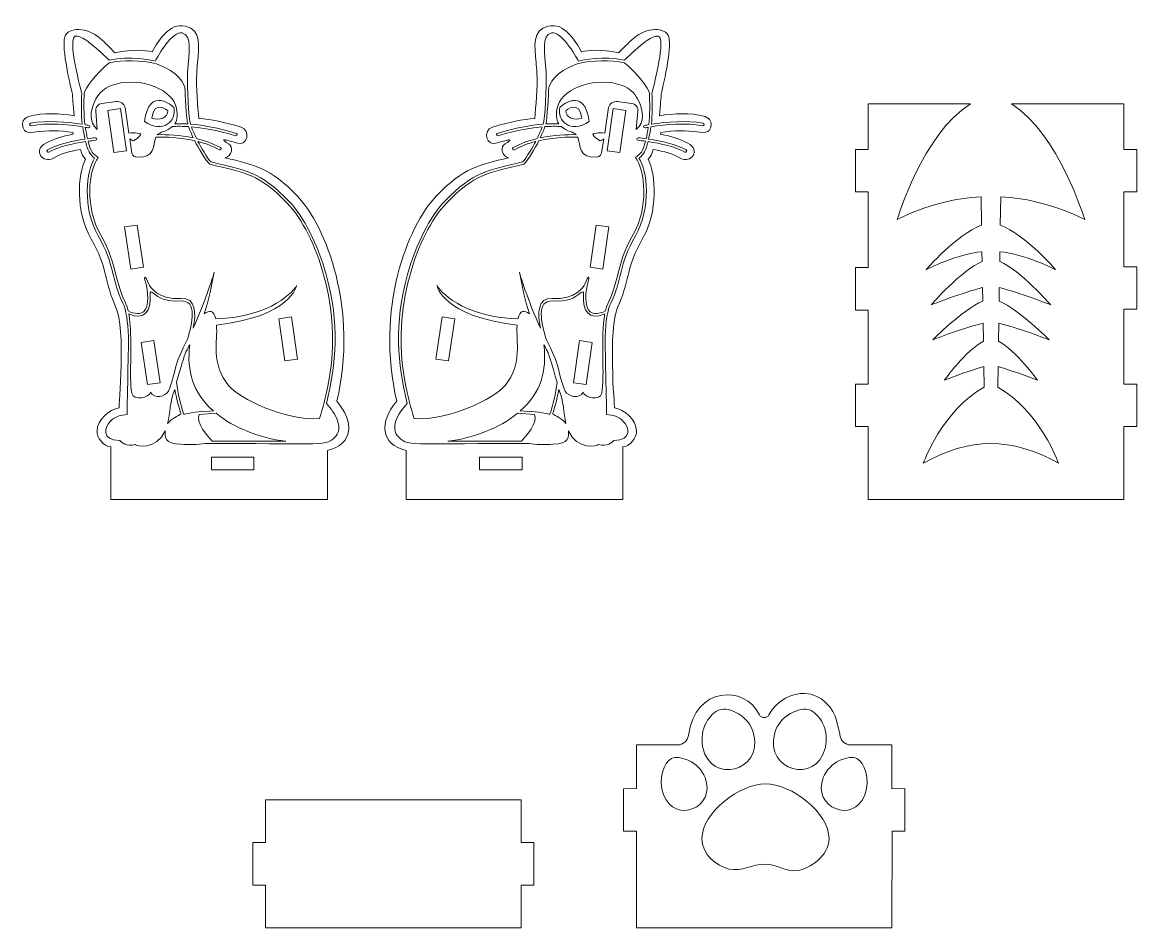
# Model space of a CAD drawing. Header units: inches. Extents: x 49 to 790, y 166 to 768.
import ezdxf

# ---------------------------------------------------------------- set-up
doc = ezdxf.new("R2010")
doc.units = ezdxf.units.IN
doc.header["$MEASUREMENT"] = 0
doc.layers.add('_U+0421_U+043B_U+043E_U+0439 1', color=7, linetype='Continuous')

# ---------------------------------------------------------------- blocks, each defined once
blk = doc.blocks.new('block 3')
at = {"layer": '_U+0421_U+043B_U+043E_U+0439 1', "color": 1, "lineweight": 9, "true_color": 0xff0000}
for points in [[(109.75, 681.51), (118.17, 682.75), (114.07, 710.78), (105.63, 709.55), (109.75, 681.51)], [(121, 604.01), (129.42, 605.25), (125.32, 633.28), (116.9, 632.04), (121, 604.01)], [(232, 544.07), (227.9, 572.1), (219.48, 570.88), (223.57, 542.85), (232, 544.07)], [(140.52, 528.34), (136.43, 556.37), (128, 555.13), (132.1, 527.1), (140.52, 528.34)], [(202.95, 478.85), (174.62, 478.85), (174.62, 470.33), (202.95, 470.33), (202.95, 478.85)]]:
    blk.add_lwpolyline(points, dxfattribs=at)
for points, knots in [([(251.76, 483.19), (251.76, 483.19), (251.76, 450.54), (251.76, 450.54), (251.76, 450.54), (107.79, 450.54), (107.79, 450.54), (107.79, 450.54), (107.79, 485.67), (107.79, 485.67), (103, 485.81), (98.13, 492.06), (98.58, 496.08), (98.52, 504.08), (106.92, 510.29), (113.17, 511.67), (113.17, 511.67), (117.66, 564.78), (111.12, 578.5), (103.65, 594.18), (105.6, 605.11), (94.73, 623.86), (83.95, 642.46), (85.69, 667), (90.81, 677.12), (88.68, 679.48), (88.65, 679.94), (87.46, 683.54), (79.69, 682.26), (74.66, 680.92), (69.12, 677.62), (62.94, 673.94), (55.11, 683.36), (64.5, 687.75), (70.87, 690.72), (74.57, 692.37), (82.69, 693.75), (82.69, 693.75), (82.51, 694.83), (82.51, 694.83), (72.69, 696.31), (66.8, 696.44), (56.38, 695.06), (49.74, 694.19), (49.32, 697.86), (49.06, 699.38), (48.8, 700.89), (49.12, 704.39), (53, 705.5), (63.34, 708.45), (73.45, 707.45), (83.38, 706.06), (82.75, 714.14), (82.09, 718.04), (82.25, 720.5), (80.19, 728.56), (74.21, 754.07), (77.63, 759.75), (81.3, 765.86), (94.02, 764.14), (101.97, 756.38), (105.15, 753.28), (108.84, 749.57), (110.51, 747.95), (122.63, 750.32), (130.31, 749.7), (135.25, 748.69), (139.48, 755.93), (146.35, 768.25), (157.34, 765.65), (168.33, 763.04), (166.28, 752.27), (165.39, 741.53), (165.2, 739.31), (165.01, 737.02), (164.86, 734.61), (164.27, 724.99), (165.56, 711.82), (166.31, 704.21), (174.44, 703.45), (183.13, 702.04), (194.35, 698.44), (201.42, 696.18), (198, 685.59), (192.25, 687.69), (190.72, 688.25), (188.63, 688.7), (187, 689.19), (181.89, 690.7), (181.37, 690.02), (185.98, 687.44), (189.57, 685.43), (188.21, 678.92), (183.78, 678.11), (203.19, 673.33), (213.59, 671.53), (231.58, 652.84), (251.23, 632.42), (272.37, 576.92), (258.1, 516), (269.99, 502.29), (269.09, 487.35), (251.76, 483.19)], [0, 0, 0, 0, 1, 1, 1, 2, 2, 2, 3, 3, 3, 4, 4, 4, 5, 5, 5, 6, 6, 6, 7, 7, 7, 8, 8, 8, 9, 9, 9, 10, 10, 10, 11, 11, 11, 12, 12, 12, 13, 13, 13, 14, 14, 14, 15, 15, 15, 16, 16, 16, 17, 17, 17, 18, 18, 18, 19, 19, 19, 20, 20, 20, 21, 21, 21, 22, 22, 22, 23, 23, 23, 24, 24, 24, 25, 25, 25, 26, 26, 26, 27, 27, 27, 28, 28, 28, 29, 29, 29, 30, 30, 30, 31, 31, 31, 32, 32, 32, 33, 33, 33, 34, 34, 34, 34]), ([(145.66, 709.51), (145.66, 709.51), (136.34, 717.21), (135, 704.34), (139.89, 702.85), (145.96, 704.63), (145.66, 709.51)], [0, 0, 0, 0, 1, 1, 1, 2, 2, 2, 2])]:
    blk.add_open_spline(points, degree=3, knots=knots, dxfattribs=at)
at = {"layer": '_U+0421_U+043B_U+043E_U+0439 1', "color": 7, "lineweight": 9, "true_color": 0xffffff}
for points, knots in [([(251.2, 514.55), (257.66, 541.44), (260.16, 566.91), (250.93, 600.36), (245.35, 620.57), (236.1, 638.8), (226.19, 649.1), (207.14, 668.9), (197.41, 669.8), (174.4, 675.26), (172.09, 677.48), (167.17, 685.92), (165.67, 688.9), (170.5, 687.63), (175.34, 685.84), (179.85, 683.35), (180.82, 682.81), (181.61, 684.28), (180.65, 684.81), (175.58, 687.61), (170.11, 689.54), (164.68, 690.86), (163.38, 693.52), (162.2, 696.13), (161.29, 698.66), (176.83, 697.4), (190.98, 692.58), (190.98, 692.58), (191.93, 692.58), (192.14, 693.93), (191.23, 694.22), (179.28, 698.04), (169.04, 699.79), (160.71, 700.43), (159.63, 703.95), (158.18, 725.03), (158.78, 734.76), (159.63, 748.76), (161.98, 759.35), (155.1, 761.23), (148.93, 762.91), (139.31, 746.27), (137.2, 742.46), (134.14, 743.19), (120.61, 746.01), (106.71, 742.96), (104.65, 745.01), (99.1, 750.39), (93.85, 754.38), (90.47, 757.33), (87.22, 758.71), (85.48, 759.02), (84.4, 759.18), (83.6, 758.99), (83.03, 758.05), (80.07, 753.13), (87.34, 724.67), (88.35, 720.81), (88.05, 715.55), (87.95, 705.62), (88.72, 700.39), (78.23, 702.08), (65.71, 703.03), (54.35, 701.06), (53.26, 700.87), (53.55, 699.22), (54.63, 699.41), (65.99, 701.38), (78.53, 700.38), (88.98, 698.67), (89.45, 695.64), (89.96, 692.92), (90.51, 690.48), (81.79, 689.18), (72.24, 686.99), (65.6, 683.3), (64.64, 682.77), (65.45, 681.31), (66.41, 681.84), (72.83, 685.4), (82.27, 687.54), (90.89, 688.82), (92.32, 682.96), (93.57, 680.32), (96.93, 677.83), (91.58, 669.81), (88.47, 644.84), (99.32, 626.11), (110.4, 607), (108.13, 596.52), (115.72, 581.34), (117.94, 576.9), (119.03, 568.93), (119.53, 559.16), (119.53, 559.16), (118.5, 507.71), (118.47, 507.29), (114.4, 506.64), (110.34, 505.99), (107.59, 502.78), (103.53, 499.2), (101.12, 489.96), (113.59, 489.85), (114.61, 488.78), (118.29, 485.52), (123.88, 487.33), (124.27, 485.73), (138.2, 483.35), (143.85, 496.39), (143.51, 492.53), (143.48, 487.23), (154.29, 487.49), (159.49, 486.77), (165.85, 487.27), (170.31, 487.83), (241.56, 488.3), (251.11, 485.35), (256.43, 491.81), (263.22, 497.62), (257.24, 507.99), (251.2, 514.55)], [0, 0, 0, 0, 1, 1, 1, 2, 2, 2, 3, 3, 3, 4, 4, 4, 5, 5, 5, 6, 6, 6, 7, 7, 7, 8, 8, 8, 9, 9, 9, 10, 10, 10, 11, 11, 11, 12, 12, 12, 13, 13, 13, 14, 14, 14, 15, 15, 15, 16, 16, 16, 17, 17, 17, 18, 18, 18, 19, 19, 19, 20, 20, 20, 21, 21, 21, 22, 22, 22, 23, 23, 23, 24, 24, 24, 25, 25, 25, 26, 26, 26, 27, 27, 27, 28, 28, 28, 29, 29, 29, 30, 30, 30, 31, 31, 31, 32, 32, 32, 33, 33, 33, 34, 34, 34, 35, 35, 35, 36, 36, 36, 37, 37, 37, 38, 38, 38, 39, 39, 39, 40, 40, 40, 40]), ([(246.46, 504.42), (223.29, 503.07), (193.25, 517.72), (186, 526.6), (173.99, 541.31), (179.07, 556.3), (177.96, 566.71), (227.69, 572.31), (231.35, 592.96), (231.35, 592.96), (229.91, 590.04), (215.02, 571.96), (177.55, 570.88), (176.12, 576.75), (173.37, 576.83), (169.75, 574.15), (173.04, 583.74), (174.8, 593.5), (176.5, 601.83), (176.5, 601.83), (170.71, 582.05), (162.43, 564.76), (164.57, 574.58), (164.45, 585.03), (154.39, 584.41), (138.87, 583.45), (133.89, 592.07), (132.97, 594.03), (130.6, 600.05), (129.31, 599.97), (130.89, 594.89), (132.45, 590.09), (133.57, 578.97), (129.4, 575.56), (127.27, 573.82), (123.83, 574), (119.19, 576.11), (117.23, 584.73), (115.81, 581.27), (111.1, 600.09), (109.14, 607.91), (107.12, 616), (100.77, 626.95), (90.64, 644.43), (92.59, 669.72), (99.31, 678.21), (95.74, 680.65), (94.31, 681.93), (92.55, 689.06), (94.32, 689.3), (96.04, 689.51), (97.68, 689.69), (98.14, 689.74), (98.47, 690.14), (98.43, 690.6), (98.43, 690.6), (97.97, 691.43), (97.5, 691.38), (95.79, 691.2), (94, 690.98), (92.16, 690.72), (91.65, 693.02), (91.17, 695.56), (90.72, 698.38), (91.44, 698.25), (92.16, 698.12), (92.86, 697.99), (93.43, 697.88), (93.93, 698.37), (93.83, 698.95), (93.77, 699.29), (93.51, 699.56), (93.17, 699.62), (92.28, 699.79), (91.37, 699.95), (90.45, 700.11), (89.61, 705.73), (89.71, 715.8), (90.02, 720.85), (90.23, 724.1), (97.58, 733.78), (106.51, 741.21), (115.6, 743.29), (128.1, 743.22), (138.04, 740.52), (138.04, 740.52), (138.04, 740.52), (138.04, 740.52), (153.39, 735.37), (156.6, 726.17), (157.01, 724.72), (157.12, 720.75), (157.95, 703.96), (158.93, 700.55), (155.73, 700.74), (152.83, 700.77), (150.25, 700.7), (152.03, 703.37), (152.62, 707.24), (150.76, 713.1), (147.06, 724.79), (124.51, 732.37), (107.99, 726.16), (103.64, 724.53), (100.04, 721.3), (97.84, 717.2), (95.14, 712.16), (92.52, 704.59), (96.85, 698.89), (96.85, 698.89), (98.72, 696.84), (98.72, 696.84), (98.72, 696.84), (97.63, 708.99), (97.63, 708.99), (97.36, 711.6), (99.23, 713.95), (101.83, 714.28), (101.83, 714.28), (111.24, 715.46), (111.24, 715.46), (113.84, 715.78), (116.75, 714.03), (117.14, 711.44), (117.14, 711.44), (119.75, 694.42), (119.75, 694.42), (124.11, 695.38), (127.6, 693.83), (127.6, 693.83), (127.6, 693.83), (126.71, 691.29), (122.77, 689.25), (121.77, 689.71), (120.97, 690.2), (120.32, 690.7), (120.32, 690.7), (121.79, 681.14), (121.79, 681.14), (122.35, 678.8), (124.44, 678.59), (124.44, 678.59), (137.27, 677.11), (135.72, 686.65), (137.69, 691.75), (144.18, 691.96), (153.75, 691.7), (163.53, 689.42), (165.94, 684.59), (170.92, 676.12), (173.6, 673.74), (197.32, 668.09), (206.2, 667.47), (224.98, 647.94), (245.07, 627.07), (261.48, 576.43), (252.97, 531.02), (250.21, 516.27), (248.96, 512.51), (246.46, 504.42)], [0, 0, 0, 0, 1, 1, 1, 2, 2, 2, 3, 3, 3, 4, 4, 4, 5, 5, 5, 6, 6, 6, 7, 7, 7, 8, 8, 8, 9, 9, 9, 10, 10, 10, 11, 11, 11, 12, 12, 12, 13, 13, 13, 14, 14, 14, 15, 15, 15, 16, 16, 16, 17, 17, 17, 18, 18, 18, 19, 19, 19, 20, 20, 20, 21, 21, 21, 22, 22, 22, 23, 23, 23, 24, 24, 24, 25, 25, 25, 26, 26, 26, 27, 27, 27, 28, 28, 28, 29, 29, 29, 30, 30, 30, 31, 31, 31, 32, 32, 32, 33, 33, 33, 34, 34, 34, 35, 35, 35, 36, 36, 36, 37, 37, 37, 38, 38, 38, 39, 39, 39, 40, 40, 40, 41, 41, 41, 42, 42, 42, 43, 43, 43, 44, 44, 44, 45, 45, 45, 46, 46, 46, 47, 47, 47, 48, 48, 48, 49, 49, 49, 50, 50, 50, 51, 51, 51, 52, 52, 52, 53, 53, 53, 53]), ([(130.04, 702.13), (133.21, 726.64), (149.62, 711.69), (149.62, 711.69), (151.5, 702.44), (142.62, 693.88), (130.04, 702.13)], [0, 0, 0, 0, 1, 1, 1, 2, 2, 2, 2]), ([(162.6, 691.34), (153.59, 693.28), (144.9, 693.59), (138.65, 693.44), (140.15, 695.21), (144.94, 695.38), (148.72, 698.91), (151.79, 699.06), (155.4, 699.05), (159.48, 698.79), (160.3, 696.36), (161.38, 693.87), (162.6, 691.34)], [0, 0, 0, 0, 1, 1, 1, 2, 2, 2, 3, 3, 3, 4, 4, 4, 4]), ([(134.18, 522.13), (133.18, 517.96), (122.68, 516.13), (121.68, 521.29), (119.58, 532.17), (122.58, 558.88), (119.6, 574.11), (130.35, 569.76), (134.43, 576.03), (133.92, 586.53), (133.2, 590.25), (135.34, 588.31), (135.31, 588.39), (140.39, 584.38), (144.67, 582.13), (154.49, 582.74), (165.38, 583.41), (162.02, 567.77), (158.69, 557.38), (158.69, 557.38), (153.35, 546.79), (151.85, 541.96), (150.35, 537.13), (147.85, 525.79), (146.02, 522.63), (144.18, 519.46), (136.51, 516.96), (134.18, 522.13)], [0, 0, 0, 0, 1, 1, 1, 2, 2, 2, 3, 3, 3, 4, 4, 4, 5, 5, 5, 6, 6, 6, 7, 7, 7, 8, 8, 8, 9, 9, 9, 9]), ([(156.24, 507.35), (154.07, 513.71), (152.28, 520.93), (151.36, 528.6), (158.69, 552.95), (155.91, 544.99), (160.19, 553.65), (158.22, 535.63), (162.01, 521.94), (175.94, 509.58), (175.94, 509.58), (168.18, 509.02), (168.18, 509.02), (168.24, 509.06), (168.3, 509.1), (168.36, 509.14), (161.49, 508.58), (157.75, 507.75), (156.24, 507.35)], [0, 0, 0, 0, 1, 1, 1, 2, 2, 2, 3, 3, 3, 4, 4, 4, 5, 5, 5, 6, 6, 6, 6]), ([(145.5, 501.27), (147.14, 507.72), (146.96, 516.39), (150.31, 523.87), (151.44, 516.97), (153.7, 509.75), (154.42, 507.53), (152.69, 506.61), (147.94, 504.1), (145.5, 501.27)], [0, 0, 0, 0, 1, 1, 1, 2, 2, 2, 3, 3, 3, 3]), ([(175.09, 489.52), (172.34, 492.4), (163.73, 502.03), (166.46, 507.22), (166.46, 507.22), (177.75, 508.04), (177.75, 508.04), (189.74, 498.19), (206.52, 491.67), (224.17, 489.33), (210.91, 489.44), (190.58, 489.58), (175.09, 489.52)], [0, 0, 0, 0, 1, 1, 1, 2, 2, 2, 3, 3, 3, 4, 4, 4, 4])]:
    blk.add_open_spline(points, degree=3, knots=knots, dxfattribs=at)
blk = doc.blocks.new('block 4')
at = {"layer": '_U+0421_U+043B_U+043E_U+0439 1', "color": 1, "lineweight": 9, "true_color": 0xff0000}
for points in [[(450.42, 709.55), (441.97, 710.78), (437.88, 682.75), (446.3, 681.51), (450.42, 709.55)], [(439.14, 632.04), (430.72, 633.28), (426.63, 605.25), (435.05, 604.01), (439.14, 632.04)], [(332.47, 542.85), (336.57, 570.88), (328.14, 572.1), (324.05, 544.07), (332.47, 542.85)], [(423.95, 527.1), (428.04, 555.13), (419.62, 556.37), (415.53, 528.34), (423.95, 527.1)], [(353.09, 470.33), (381.42, 470.33), (381.42, 478.85), (353.09, 478.85), (353.09, 470.33)]]:
    blk.add_lwpolyline(points, dxfattribs=at)
for points, knots in [([(297.95, 516), (283.68, 576.92), (304.82, 632.42), (324.47, 652.84), (342.46, 671.53), (352.85, 673.33), (372.27, 678.11), (367.84, 678.91), (366.48, 685.43), (370.07, 687.44), (374.68, 690.02), (374.16, 690.7), (369.05, 689.19), (367.41, 688.7), (365.33, 688.25), (363.8, 687.69), (358.05, 685.59), (354.63, 696.17), (361.7, 698.44), (372.92, 702.03), (381.61, 703.45), (389.74, 704.21), (390.49, 711.81), (391.77, 724.99), (391.19, 734.61), (391.04, 737.02), (390.85, 739.31), (390.66, 741.53), (389.77, 752.27), (387.72, 763.04), (398.7, 765.65), (409.7, 768.25), (416.57, 755.93), (420.8, 748.69), (425.74, 749.7), (433.42, 750.31), (445.54, 747.95), (447.21, 749.57), (450.9, 753.28), (454.07, 756.38), (462.03, 764.14), (474.75, 765.86), (478.42, 759.75), (481.84, 754.07), (475.86, 728.56), (473.8, 720.5), (473.96, 718.04), (473.3, 714.14), (472.67, 706.06), (482.6, 707.45), (492.71, 708.45), (503.05, 705.5), (506.93, 704.39), (507.25, 700.89), (506.99, 699.38), (506.73, 697.86), (506.31, 694.19), (499.67, 695.06), (489.25, 696.44), (483.36, 696.31), (473.54, 694.83), (473.54, 694.83), (473.36, 693.75), (473.36, 693.75), (481.48, 692.37), (485.18, 690.72), (491.55, 687.75), (500.94, 683.36), (493.11, 673.94), (486.92, 677.62), (481.39, 680.92), (476.36, 682.26), (468.58, 683.54), (467.4, 679.94), (467.37, 679.48), (465.24, 677.12), (470.35, 667), (472.1, 642.46), (461.31, 623.86), (450.45, 605.11), (452.4, 594.18), (444.92, 578.5), (438.39, 564.78), (442.88, 511.67), (442.88, 511.67), (449.13, 510.29), (457.53, 504.08), (457.47, 496.08), (457.91, 492.06), (453.05, 485.81), (448.26, 485.67), (448.26, 485.67), (448.26, 450.54), (448.26, 450.54), (448.26, 450.54), (304.29, 450.54), (304.29, 450.54), (304.29, 450.54), (304.29, 483.19), (304.29, 483.19), (286.96, 487.35), (286.06, 502.29), (297.95, 516)], [0, 0, 0, 0, 1, 1, 1, 2, 2, 2, 3, 3, 3, 4, 4, 4, 5, 5, 5, 6, 6, 6, 7, 7, 7, 8, 8, 8, 9, 9, 9, 10, 10, 10, 11, 11, 11, 12, 12, 12, 13, 13, 13, 14, 14, 14, 15, 15, 15, 16, 16, 16, 17, 17, 17, 18, 18, 18, 19, 19, 19, 20, 20, 20, 21, 21, 21, 22, 22, 22, 23, 23, 23, 24, 24, 24, 25, 25, 25, 26, 26, 26, 27, 27, 27, 28, 28, 28, 29, 29, 29, 30, 30, 30, 31, 31, 31, 32, 32, 32, 33, 33, 33, 34, 34, 34, 34]), ([(421.04, 704.33), (419.71, 717.21), (410.39, 709.51), (410.39, 709.51), (410.09, 704.63), (416.16, 702.85), (421.04, 704.33)], [0, 0, 0, 0, 1, 1, 1, 2, 2, 2, 2])]:
    blk.add_open_spline(points, degree=3, knots=knots, dxfattribs=at)
at = {"layer": '_U+0421_U+043B_U+043E_U+0439 1', "color": 7, "lineweight": 9, "true_color": 0xffffff}
for points, knots in [([(299.61, 491.81), (304.94, 485.35), (314.48, 488.3), (385.73, 487.83), (390.2, 487.27), (396.55, 486.77), (401.75, 487.49), (412.56, 487.23), (412.54, 492.53), (412.2, 496.39), (417.85, 483.35), (431.77, 485.73), (432.17, 487.33), (437.76, 485.52), (441.44, 488.78), (442.46, 489.85), (454.93, 489.96), (452.52, 499.2), (448.46, 502.78), (445.71, 505.99), (441.65, 506.64), (437.58, 507.29), (437.55, 507.71), (436.52, 559.16), (436.52, 559.16), (437.01, 568.93), (438.11, 576.91), (440.33, 581.34), (447.92, 596.52), (445.65, 607), (456.73, 626.11), (467.58, 644.84), (464.47, 669.81), (459.12, 677.83), (462.47, 680.32), (463.73, 682.96), (465.15, 688.82), (473.78, 687.54), (483.22, 685.4), (489.63, 681.84), (490.6, 681.31), (491.41, 682.77), (490.44, 683.31), (483.8, 686.99), (474.25, 689.18), (465.54, 690.48), (466.09, 692.93), (466.59, 695.64), (467.06, 698.67), (477.51, 700.38), (490.06, 701.38), (501.41, 699.42), (502.5, 699.22), (502.79, 700.87), (501.7, 701.06), (490.33, 703.03), (477.82, 702.08), (467.33, 700.39), (468.09, 705.62), (468, 715.56), (467.7, 720.81), (468.71, 724.67), (475.98, 753.13), (473.02, 758.05), (472.45, 758.99), (471.64, 759.18), (470.57, 759.02), (468.82, 758.71), (465.58, 757.33), (462.2, 754.38), (456.95, 750.4), (451.4, 745.01), (449.34, 742.97), (435.44, 746.01), (421.91, 743.19), (418.85, 742.46), (416.74, 746.27), (407.12, 762.91), (400.95, 761.23), (394.06, 759.35), (396.41, 748.76), (397.27, 734.76), (397.87, 725.03), (396.42, 703.95), (395.34, 700.43), (387.01, 699.79), (376.77, 698.05), (364.81, 694.22), (363.91, 693.93), (364.12, 692.59), (365.07, 692.59), (365.07, 692.59), (379.22, 697.4), (394.75, 698.66), (393.85, 696.13), (392.67, 693.52), (391.36, 690.86), (385.94, 689.54), (380.46, 687.61), (375.39, 684.81), (374.43, 684.28), (375.23, 682.81), (376.2, 683.35), (380.7, 685.84), (385.55, 687.63), (390.38, 688.9), (388.88, 685.93), (383.95, 677.48), (381.65, 675.26), (358.64, 669.8), (348.91, 668.9), (329.86, 649.1), (319.95, 638.8), (310.7, 620.57), (305.12, 600.36), (295.89, 566.91), (298.39, 541.44), (304.85, 514.55), (298.81, 507.99), (292.83, 497.62), (299.61, 491.81)], [0, 0, 0, 0, 1, 1, 1, 2, 2, 2, 3, 3, 3, 4, 4, 4, 5, 5, 5, 6, 6, 6, 7, 7, 7, 8, 8, 8, 9, 9, 9, 10, 10, 10, 11, 11, 11, 12, 12, 12, 13, 13, 13, 14, 14, 14, 15, 15, 15, 16, 16, 16, 17, 17, 17, 18, 18, 18, 19, 19, 19, 20, 20, 20, 21, 21, 21, 22, 22, 22, 23, 23, 23, 24, 24, 24, 25, 25, 25, 26, 26, 26, 27, 27, 27, 28, 28, 28, 29, 29, 29, 30, 30, 30, 31, 31, 31, 32, 32, 32, 33, 33, 33, 34, 34, 34, 35, 35, 35, 36, 36, 36, 37, 37, 37, 38, 38, 38, 39, 39, 39, 40, 40, 40, 40]), ([(303.08, 531.02), (294.56, 576.43), (310.98, 627.07), (331.07, 647.94), (349.85, 667.47), (358.73, 668.08), (382.45, 673.74), (385.13, 676.12), (390.11, 684.59), (392.51, 689.42), (402.3, 691.69), (411.87, 691.96), (418.36, 691.75), (420.33, 686.65), (418.77, 677.11), (431.61, 678.59), (431.61, 678.59), (433.7, 678.79), (434.26, 681.14), (434.26, 681.14), (435.72, 690.69), (435.72, 690.69), (435.08, 690.2), (434.28, 689.71), (433.28, 689.25), (429.34, 691.29), (428.45, 693.83), (428.45, 693.83), (428.45, 693.83), (431.94, 695.38), (436.29, 694.42), (436.29, 694.42), (438.91, 711.44), (438.91, 711.44), (439.3, 714.03), (442.2, 715.78), (444.8, 715.46), (444.8, 715.46), (454.21, 714.28), (454.21, 714.28), (456.82, 713.95), (458.69, 711.6), (458.42, 708.99), (458.42, 708.99), (457.32, 696.84), (457.32, 696.84), (457.32, 696.84), (459.2, 698.89), (459.2, 698.89), (463.52, 704.59), (460.91, 712.16), (458.2, 717.2), (456, 721.3), (452.41, 724.53), (448.06, 726.16), (431.54, 732.37), (408.99, 724.79), (405.29, 713.1), (403.43, 707.24), (404.02, 703.37), (405.8, 700.7), (403.22, 700.77), (400.31, 700.74), (397.11, 700.55), (398.09, 703.96), (398.93, 720.75), (399.03, 724.72), (399.45, 726.16), (402.65, 735.37), (418, 740.52), (418, 740.52), (418, 740.52), (418, 740.52), (427.95, 743.22), (440.45, 743.29), (449.54, 741.21), (458.46, 733.78), (465.82, 724.1), (466.02, 720.84), (466.34, 715.8), (466.44, 705.73), (465.6, 700.11), (464.67, 699.95), (463.77, 699.79), (462.88, 699.62), (462.54, 699.56), (462.28, 699.29), (462.22, 698.95), (462.11, 698.37), (462.61, 697.88), (463.19, 697.99), (463.89, 698.12), (464.6, 698.25), (465.33, 698.38), (464.88, 695.56), (464.4, 693.02), (463.88, 690.72), (462.04, 690.98), (460.25, 691.19), (458.55, 691.38), (458.08, 691.43), (457.62, 690.6), (457.62, 690.6), (457.58, 690.14), (457.91, 689.74), (458.37, 689.69), (460.01, 689.51), (461.73, 689.3), (463.49, 689.06), (461.74, 681.92), (460.31, 680.65), (456.74, 678.21), (463.46, 669.72), (465.41, 644.43), (455.28, 626.95), (448.93, 616), (446.91, 607.91), (444.95, 600.09), (440.24, 581.27), (438.82, 584.73), (436.86, 576.1), (432.22, 574), (428.78, 573.82), (426.65, 575.56), (422.48, 578.97), (423.6, 590.09), (425.16, 594.89), (426.74, 599.97), (425.45, 600.05), (423.08, 594.03), (422.15, 592.07), (417.18, 583.45), (401.66, 584.4), (391.6, 585.03), (391.48, 574.58), (393.61, 564.76), (385.33, 582.05), (379.55, 601.83), (379.55, 601.83), (381.24, 593.49), (383.01, 583.74), (386.3, 574.15), (382.68, 576.83), (379.92, 576.74), (378.5, 570.87), (341.03, 571.96), (326.14, 590.04), (324.7, 592.96), (324.7, 592.96), (328.35, 572.31), (378.08, 566.71), (376.98, 556.3), (382.06, 541.31), (370.05, 526.6), (362.8, 517.72), (332.76, 503.07), (309.59, 504.42), (307.09, 512.51), (305.84, 516.27), (303.08, 531.02)], [0, 0, 0, 0, 1, 1, 1, 2, 2, 2, 3, 3, 3, 4, 4, 4, 5, 5, 5, 6, 6, 6, 7, 7, 7, 8, 8, 8, 9, 9, 9, 10, 10, 10, 11, 11, 11, 12, 12, 12, 13, 13, 13, 14, 14, 14, 15, 15, 15, 16, 16, 16, 17, 17, 17, 18, 18, 18, 19, 19, 19, 20, 20, 20, 21, 21, 21, 22, 22, 22, 23, 23, 23, 24, 24, 24, 25, 25, 25, 26, 26, 26, 27, 27, 27, 28, 28, 28, 29, 29, 29, 30, 30, 30, 31, 31, 31, 32, 32, 32, 33, 33, 33, 34, 34, 34, 35, 35, 35, 36, 36, 36, 37, 37, 37, 38, 38, 38, 39, 39, 39, 40, 40, 40, 41, 41, 41, 42, 42, 42, 43, 43, 43, 44, 44, 44, 45, 45, 45, 46, 46, 46, 47, 47, 47, 48, 48, 48, 49, 49, 49, 50, 50, 50, 51, 51, 51, 52, 52, 52, 53, 53, 53, 53]), ([(406.42, 711.69), (406.42, 711.69), (422.84, 726.64), (426.01, 702.13), (413.42, 693.88), (404.55, 702.44), (406.42, 711.69)], [0, 0, 0, 0, 1, 1, 1, 2, 2, 2, 2]), ([(396.57, 698.79), (400.65, 699.06), (404.25, 699.06), (407.33, 698.91), (411.11, 695.39), (415.89, 695.21), (417.4, 693.44), (411.15, 693.59), (402.45, 693.28), (393.45, 691.34), (394.66, 693.87), (395.74, 696.36), (396.57, 698.79)], [0, 0, 0, 0, 1, 1, 1, 2, 2, 2, 3, 3, 3, 4, 4, 4, 4]), ([(410.03, 522.63), (408.2, 525.79), (405.7, 537.13), (404.2, 541.96), (402.7, 546.79), (397.36, 557.38), (397.36, 557.38), (394.03, 567.77), (390.67, 583.41), (401.56, 582.74), (411.38, 582.13), (415.66, 584.38), (420.74, 588.39), (420.71, 588.31), (422.85, 590.25), (422.13, 586.53), (421.61, 576.03), (425.7, 569.76), (436.45, 574.11), (433.47, 558.87), (436.47, 532.17), (434.37, 521.29), (433.37, 516.13), (422.87, 517.96), (421.87, 522.13), (419.53, 516.96), (411.87, 519.46), (410.03, 522.63)], [0, 0, 0, 0, 1, 1, 1, 2, 2, 2, 3, 3, 3, 4, 4, 4, 5, 5, 5, 6, 6, 6, 7, 7, 7, 8, 8, 8, 9, 9, 9, 9]), ([(387.68, 509.14), (387.75, 509.1), (387.81, 509.06), (387.87, 509.02), (387.87, 509.02), (380.1, 509.58), (380.1, 509.58), (394.04, 521.94), (397.82, 535.63), (395.86, 553.65), (400.13, 544.99), (397.36, 552.95), (404.68, 528.6), (403.77, 520.93), (401.98, 513.71), (399.81, 507.35), (398.3, 507.75), (394.56, 508.58), (387.68, 509.14)], [0, 0, 0, 0, 1, 1, 1, 2, 2, 2, 3, 3, 3, 4, 4, 4, 5, 5, 5, 6, 6, 6, 6]), ([(401.63, 507.53), (402.35, 509.74), (404.61, 516.97), (405.74, 523.87), (409.09, 516.39), (408.91, 507.72), (410.55, 501.27), (408.11, 504.1), (403.36, 506.61), (401.63, 507.53)], [0, 0, 0, 0, 1, 1, 1, 2, 2, 2, 3, 3, 3, 3]), ([(331.88, 489.33), (349.53, 491.67), (366.31, 498.19), (378.3, 508.04), (378.3, 508.04), (389.59, 507.22), (389.59, 507.22), (392.32, 502.03), (383.71, 492.4), (380.96, 489.52), (365.47, 489.58), (345.14, 489.44), (331.88, 489.33)], [0, 0, 0, 0, 1, 1, 1, 2, 2, 2, 3, 3, 3, 4, 4, 4, 4])]:
    blk.add_open_spline(points, degree=3, knots=knots, dxfattribs=at)
blk = doc.blocks.new('block 2')
at = {"layer": '_U+0421_U+043B_U+043E_U+0439 1', "color": 1, "lineweight": 9, "true_color": 0xff0000}
for points, knots in [([(781.75, 713.99), (781.75, 713.99), (781.75, 683.65), (781.75, 683.65), (781.75, 683.65), (790.27, 683.65), (790.27, 683.65), (790.27, 683.65), (790.27, 655.32), (790.27, 655.32), (790.27, 655.32), (781.75, 655.32), (781.75, 655.32), (781.75, 655.32), (781.75, 605.55), (781.75, 605.55), (781.75, 605.55), (790.27, 605.55), (790.27, 605.55), (790.27, 605.55), (790.27, 577.23), (790.27, 577.23), (790.27, 577.23), (781.75, 577.23), (781.75, 577.23), (781.75, 577.23), (781.75, 527.45), (781.75, 527.45), (781.75, 527.45), (790.27, 527.45), (790.27, 527.45), (790.27, 527.45), (790.27, 499.13), (790.27, 499.13), (790.27, 499.13), (781.75, 499.13), (781.75, 499.13), (781.75, 499.13), (781.75, 450.54), (781.75, 450.54), (781.75, 450.54), (611.67, 450.54), (611.67, 450.54), (611.67, 450.54), (611.67, 499.11), (611.67, 499.11), (611.67, 499.11), (603.17, 499.11), (603.17, 499.11), (603.17, 499.11), (603.17, 527.44), (603.17, 527.44), (603.17, 527.44), (611.67, 527.44), (611.67, 527.44), (611.67, 527.44), (611.67, 576.7), (611.67, 576.7), (611.67, 576.7), (603.17, 576.7), (603.17, 576.7), (603.17, 576.7), (603.17, 605.03), (603.17, 605.03), (603.17, 605.03), (611.67, 605.03), (611.67, 605.03), (611.67, 605.03), (611.67, 655.32), (611.67, 655.32), (611.67, 655.32), (603.17, 655.32), (603.17, 655.32), (603.17, 655.32), (603.17, 683.65), (603.17, 683.65), (603.17, 683.65), (611.67, 683.65), (611.67, 683.65), (611.67, 683.65), (611.67, 713.99), (611.67, 713.99), (611.67, 713.99), (679.6, 713.99), (679.6, 713.99), (647.98, 694.08), (630.88, 636.91), (630.88, 636.91), (650.88, 647.08), (669.97, 651.17), (686.74, 652.02), (686.74, 652.02), (687.04, 633.18), (687.04, 633.18), (670.17, 626.84), (650.26, 603.65), (650.26, 603.65), (650.26, 603.65), (670.91, 614.16), (687.32, 615.48), (687.32, 615.48), (687.43, 608.95), (687.43, 608.95), (673.44, 603.29), (653.7, 580.26), (653.7, 580.26), (653.7, 580.26), (674.67, 588.39), (687.7, 591.67), (687.7, 591.67), (687.85, 582.65), (687.85, 582.65), (674.44, 577.03), (654.61, 556.9), (654.61, 556.9), (654.61, 556.9), (676.37, 565.34), (688.09, 567.92), (688.09, 567.92), (688.28, 555.93), (688.28, 555.93), (676.7, 549.9), (662.3, 530.05), (662.3, 530.05), (662.3, 530.05), (677.34, 535.88), (688.55, 539.07), (688.55, 539.07), (688.77, 525.48), (688.77, 525.48), (660.71, 509.84), (648.35, 474.77), (648.35, 474.77), (678.53, 491.85), (707, 492.42), (738.19, 474.77), (738.19, 474.77), (725.84, 509.84), (697.77, 525.48), (697.77, 525.48), (697.99, 539.07), (697.99, 539.07), (709.2, 535.89), (724.24, 530.05), (724.24, 530.05), (724.24, 530.05), (709.85, 549.9), (698.26, 555.93), (698.26, 555.93), (698.46, 567.92), (698.46, 567.92), (710.17, 565.34), (731.94, 556.9), (731.94, 556.9), (731.94, 556.9), (712.1, 577.03), (698.69, 582.65), (698.69, 582.65), (698.84, 591.67), (698.84, 591.67), (711.87, 588.4), (732.84, 580.26), (732.84, 580.26), (732.84, 580.26), (713.1, 603.29), (699.12, 608.95), (699.12, 608.95), (699.22, 615.48), (699.22, 615.48), (715.63, 614.16), (736.28, 603.65), (736.28, 603.65), (736.28, 603.65), (716.37, 626.84), (699.5, 633.18), (699.5, 633.18), (699.81, 652.02), (699.81, 652.02), (716.58, 651.17), (735.66, 647.08), (755.66, 636.91), (755.66, 636.91), (738.54, 694.11), (706.89, 713.99), (706.89, 713.99), (781.75, 713.99), (781.75, 713.99)], [0, 0, 0, 0, 1, 1, 1, 2, 2, 2, 3, 3, 3, 4, 4, 4, 5, 5, 5, 6, 6, 6, 7, 7, 7, 8, 8, 8, 9, 9, 9, 10, 10, 10, 11, 11, 11, 12, 12, 12, 13, 13, 13, 14, 14, 14, 15, 15, 15, 16, 16, 16, 17, 17, 17, 18, 18, 18, 19, 19, 19, 20, 20, 20, 21, 21, 21, 22, 22, 22, 23, 23, 23, 24, 24, 24, 25, 25, 25, 26, 26, 26, 27, 27, 27, 28, 28, 28, 29, 29, 29, 30, 30, 30, 31, 31, 31, 32, 32, 32, 33, 33, 33, 34, 34, 34, 35, 35, 35, 36, 36, 36, 37, 37, 37, 38, 38, 38, 39, 39, 39, 40, 40, 40, 41, 41, 41, 42, 42, 42, 43, 43, 43, 44, 44, 44, 45, 45, 45, 46, 46, 46, 47, 47, 47, 48, 48, 48, 49, 49, 49, 50, 50, 50, 51, 51, 51, 52, 52, 52, 53, 53, 53, 54, 54, 54, 55, 55, 55, 56, 56, 56, 57, 57, 57, 58, 58, 58, 59, 59, 59, 60, 60, 60, 61, 61, 61, 62, 62, 62, 62]), ([(457.37, 229.81), (457.37, 229.81), (457.37, 165.58), (457.37, 165.58), (457.37, 165.58), (627.45, 165.58), (627.45, 165.58), (627.45, 165.58), (627.48, 229.8), (627.48, 229.8), (627.48, 229.8), (635.98, 229.81), (635.98, 229.81), (635.98, 229.81), (635.94, 258.14), (635.94, 258.14), (635.94, 258.14), (627.45, 258.13), (627.45, 258.13), (627.45, 258.13), (627.45, 287.3), (627.45, 287.3), (627.45, 287.3), (611.16, 287.3), (599.92, 287.3), (596.27, 287.3), (593.28, 290.07), (592.83, 293.69), (592.43, 296.96), (591.27, 300.21), (590.55, 303.6), (588.98, 310.99), (580.39, 321.56), (569.34, 321.56), (561.31, 321.55), (551.33, 317.87), (545.6, 307.3), (544.22, 304.76), (540.48, 304.76), (539.21, 307.36), (529.53, 327.33), (496.33, 326.38), (491.96, 293.58), (491.48, 290), (488.5, 287.3), (484.89, 287.3), (473.69, 287.3), (457.37, 287.3), (457.37, 287.3), (457.37, 287.3), (457.37, 258.14), (457.37, 258.14), (457.37, 258.14), (448.87, 258.13), (448.87, 258.13), (448.87, 258.13), (448.9, 229.8), (448.9, 229.8), (448.9, 229.8), (457.37, 229.81), (457.37, 229.81)], [0, 0, 0, 0, 1, 1, 1, 2, 2, 2, 3, 3, 3, 4, 4, 4, 5, 5, 5, 6, 6, 6, 7, 7, 7, 8, 8, 8, 9, 9, 9, 10, 10, 10, 11, 11, 11, 12, 12, 12, 13, 13, 13, 14, 14, 14, 15, 15, 15, 16, 16, 16, 17, 17, 17, 18, 18, 18, 19, 19, 19, 20, 20, 20, 20]), ([(512.71, 310.62), (518.88, 312.69), (532.64, 307), (535.6, 294.05), (541.17, 269.67), (507.24, 260.95), (501.67, 285.34), (498.71, 298.29), (506.54, 308.56), (512.71, 310.62)], [0, 0, 0, 0, 1, 1, 1, 2, 2, 2, 3, 3, 3, 3]), ([(549.2, 294.49), (552.47, 307.37), (566.55, 312.72), (572.67, 310.51), (578.8, 308.29), (586.18, 297.84), (582.91, 284.96), (576.76, 260.71), (543.05, 270.25), (549.2, 294.49)], [0, 0, 0, 0, 1, 1, 1, 2, 2, 2, 3, 3, 3, 3]), ([(475.45, 254.09), (471.4, 264.69), (475.84, 275.74), (480.81, 278.23), (485.78, 280.72), (499.05, 276.13), (503.11, 265.53), (510.73, 245.58), (483.08, 234.13), (475.45, 254.09)], [0, 0, 0, 0, 1, 1, 1, 2, 2, 2, 3, 3, 3, 3]), ([(609.37, 254.09), (601.74, 234.13), (574.08, 245.58), (581.71, 265.53), (585.76, 276.13), (599.03, 280.72), (604.01, 278.23), (608.98, 275.74), (613.42, 264.69), (609.37, 254.09)], [0, 0, 0, 0, 1, 1, 1, 2, 2, 2, 3, 3, 3, 3]), ([(564.52, 203.66), (556.33, 202.57), (551.04, 207.92), (543.31, 207.92), (534.31, 207.92), (527.6, 202.76), (519.12, 204.66), (510.65, 206.56), (501.02, 214.32), (501.02, 224.9), (501.02, 242.13), (526.18, 261.41), (543.31, 261.41), (560.44, 261.41), (585.59, 242.13), (585.59, 224.9), (585.59, 213.38), (572.71, 204.74), (564.52, 203.66)], [0, 0, 0, 0, 1, 1, 1, 2, 2, 2, 3, 3, 3, 4, 4, 4, 5, 5, 5, 6, 6, 6, 6]), ([(389.22, 193.95), (389.22, 193.95), (389.22, 222.28), (389.22, 222.28), (389.22, 222.28), (380.71, 222.28), (380.71, 222.28), (380.71, 222.28), (380.71, 250.62), (380.71, 250.62), (380.71, 250.62), (210.63, 250.62), (210.63, 250.62), (210.63, 250.62), (210.63, 222.28), (210.63, 222.28), (210.63, 222.28), (202.15, 222.28), (202.15, 222.28), (202.15, 222.28), (202.15, 193.95), (202.15, 193.95), (202.15, 193.95), (210.63, 193.95), (210.63, 193.95), (210.63, 190.39), (210.63, 169.11), (210.63, 165.58), (210.63, 165.58), (380.71, 165.58), (380.71, 165.58), (380.71, 165.58), (380.71, 193.95), (380.71, 193.95), (380.71, 193.95), (389.22, 193.95), (389.22, 193.95)], [0, 0, 0, 0, 1, 1, 1, 2, 2, 2, 3, 3, 3, 4, 4, 4, 5, 5, 5, 6, 6, 6, 7, 7, 7, 8, 8, 8, 9, 9, 9, 10, 10, 10, 11, 11, 11, 12, 12, 12, 12])]:
    blk.add_open_spline(points, degree=3, knots=knots, dxfattribs=at)
at = {"layer": '_U+0421_U+043B_U+043E_U+0439 1'}
for name in ['block 3', 'block 4']:
    blk.add_blockref(name, (0, 0), dxfattribs=at)

msp = doc.modelspace()

# ---------------------------------------------------------------- block references
at = {"layer": '_U+0421_U+043B_U+043E_U+0439 1'}
msp.add_blockref('block 2', (0, 0), dxfattribs=at)

doc.saveas('drawing.dxf')
